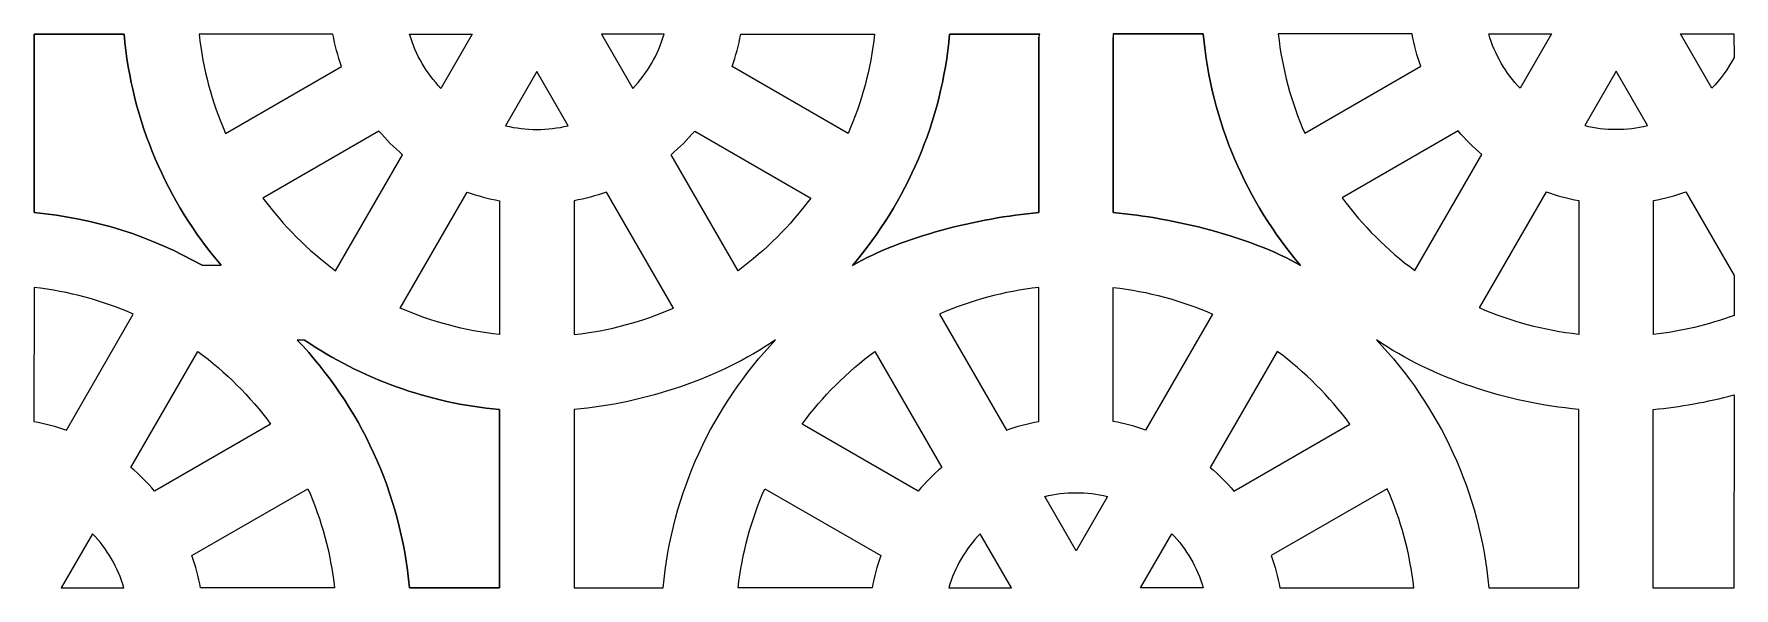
# Model space of a CAD drawing. Header units: centimetres. Extents: x -87 to 87, y -88 to 88.
# Drawn here: x -48.29 to -7.27, y 28.89 to 42.26 of the extents above; entities that cross this region are included whole.
import ezdxf

# ---------------------------------------------------------------- set-up
doc = ezdxf.new("R2010")
doc.units = ezdxf.units.CM
doc.header["$MEASUREMENT"] = 0
doc.layers.add('layer 1', color=7, linetype='Continuous')

msp = doc.modelspace()

# ---------------------------------------------------------------- linework, layer by layer
at = {"layer": 'layer 1', "color": 114}
for points, knots in [([(-44.2325, 36.67477), (-45.44742, 37.36929), (-46.82196, 37.81629), (-48.28733, 37.94705), (-48.28733, 37.94705), (-48.28733, 37.94705), (-48.28733, 42.25708), (-48.28733, 42.25708), (-48.28733, 42.25708), (-48.28733, 42.25708), (-46.11395, 42.25343), (-46.11395, 42.25343), (-46.11395, 42.25343), (-45.92486, 40.13465), (-45.07459, 38.2058), (-43.77101, 36.67476), (-43.77101, 36.67476), (-43.77101, 36.67476), (-44.2325, 36.67477), (-44.2325, 36.67477)], [0, 0, 0, 0, 0.16666667, 0.16666667, 0.16666667, 0.16666667, 0.33333333, 0.33333333, 0.33333333, 0.33333333, 0.5, 0.5, 0.5, 0.5, 0.66666667, 0.66666667, 0.66666667, 0.66666667, 1, 1, 1, 1]), ([(-44.30506, 42.25343), (-44.30506, 42.25343), (-41.07308, 42.25345), (-41.07308, 42.25345), (-41.07308, 42.25345), (-41.0243, 41.98526), (-40.95424, 41.72449), (-40.86451, 41.47304), (-40.86451, 41.47304), (-40.86451, 41.47304), (-43.66393, 39.85678), (-43.66393, 39.85678), (-43.66393, 39.85678), (-43.99248, 40.60398), (-44.21287, 41.40947), (-44.30506, 42.25343)], [0, 0, 0, 0, 0.2, 0.2, 0.2, 0.2, 0.4, 0.4, 0.4, 0.4, 0.6, 0.6, 0.6, 0.6, 1, 1, 1, 1]), ([(-38.46865, 40.9442), (-38.46865, 40.9442), (-37.71276, 42.25343), (-37.71276, 42.25343), (-37.71276, 42.25343), (-37.71276, 42.25343), (-39.22554, 42.25343), (-39.22554, 42.25343), (-39.22554, 42.25343), (-39.08004, 41.75623), (-38.81702, 41.3091), (-38.46865, 40.9442)], [0, 0, 0, 0, 0.25, 0.25, 0.25, 0.25, 0.5, 0.5, 0.5, 0.5, 1, 1, 1, 1]), ([(-34.59502, 42.25345), (-34.59502, 42.25345), (-33.08228, 42.25343), (-33.08228, 42.25343), (-33.08228, 42.25343), (-33.22779, 41.7562), (-33.49079, 41.30909), (-33.83913, 40.94423), (-33.83913, 40.94423), (-33.83913, 40.94423), (-34.59502, 42.25345), (-34.59502, 42.25345)], [0, 0, 0, 0, 0.25, 0.25, 0.25, 0.25, 0.5, 0.5, 0.5, 0.5, 1, 1, 1, 1]), ([(-28.64381, 39.85676), (-28.31526, 40.60395), (-28.09495, 41.40948), (-28.00277, 42.25343), (-28.00277, 42.25343), (-28.00277, 42.25343), (-31.23475, 42.25343), (-31.23475, 42.25343), (-31.23475, 42.25343), (-31.28351, 41.98528), (-31.35368, 41.72456), (-31.4434, 41.47314), (-31.4434, 41.47314), (-31.4434, 41.47314), (-28.64381, 39.85676), (-28.64381, 39.85676)], [0, 0, 0, 0, 0.2, 0.2, 0.2, 0.2, 0.4, 0.4, 0.4, 0.4, 0.6, 0.6, 0.6, 0.6, 1, 1, 1, 1]), ([(-24.04365, 42.1708), (-24.04365, 42.1708), (-24.04363, 37.94731), (-24.04363, 37.94731), (-24.04363, 37.94731), (-25.50994, 37.81646), (-27.32228, 37.36894), (-28.53774, 36.67368), (-28.53774, 36.67368), (-27.23366, 38.2049), (-26.38303, 40.13413), (-26.1939, 42.25342), (-26.1939, 42.25342), (-26.1939, 42.25342), (-24.01582, 42.25343), (-24.01582, 42.25343), (-24.01582, 42.25343), (-24.01582, 42.25343), (-24.04365, 42.1708), (-24.04365, 42.1708)], [0, 0, 0, 0, 0.16666667, 0.16666667, 0.16666667, 0.16666667, 0.33333333, 0.33333333, 0.33333333, 0.33333333, 0.5, 0.5, 0.5, 0.5, 0.66666667, 0.66666667, 0.66666667, 0.66666667, 1, 1, 1, 1]), ([(-22.24703, 42.25733), (-22.24703, 42.25733), (-22.23703, 42.25733), (-22.23703, 42.25733), (-22.23703, 42.25733), (-22.23703, 42.25733), (-20.07309, 42.25733), (-20.07309, 42.25733), (-20.07309, 42.25733), (-19.8838, 40.13625), (-19.03189, 38.20553), (-17.72591, 36.67368), (-17.72591, 36.67368), (-18.94161, 37.36907), (-20.77785, 37.81662), (-22.24445, 37.94738), (-22.24445, 37.94738), (-22.24445, 37.94738), (-22.24365, 42.1708), (-22.24365, 42.1708), (-22.24365, 42.1708), (-22.24365, 42.1708), (-22.24703, 42.25733), (-22.24703, 42.25733)], [0, 0, 0, 0, 0.14285714, 0.14285714, 0.14285714, 0.14285714, 0.28571429, 0.28571429, 0.28571429, 0.28571429, 0.42857143, 0.42857143, 0.42857143, 0.42857143, 0.57142857, 0.57142857, 0.57142857, 0.57142857, 0.71428571, 0.71428571, 0.71428571, 0.71428571, 1, 1, 1, 1]), ([(-18.2642, 42.25733), (-18.2642, 42.25733), (-15.03222, 42.25735), (-15.03222, 42.25735), (-15.03222, 42.25735), (-14.98344, 41.98916), (-14.91338, 41.72839), (-14.82365, 41.47694), (-14.82365, 41.47694), (-14.82365, 41.47694), (-17.62307, 39.86068), (-17.62307, 39.86068), (-17.62307, 39.86068), (-17.95162, 40.60788), (-18.17201, 41.41337), (-18.2642, 42.25733)], [0, 0, 0, 0, 0.2, 0.2, 0.2, 0.2, 0.4, 0.4, 0.4, 0.4, 0.6, 0.6, 0.6, 0.6, 1, 1, 1, 1]), ([(-12.42779, 40.9481), (-12.42779, 40.9481), (-11.6719, 42.25733), (-11.6719, 42.25733), (-11.6719, 42.25733), (-11.6719, 42.25733), (-13.18468, 42.25733), (-13.18468, 42.25733), (-13.18468, 42.25733), (-13.03918, 41.76013), (-12.77616, 41.313), (-12.42779, 40.9481)], [0, 0, 0, 0, 0.25, 0.25, 0.25, 0.25, 0.5, 0.5, 0.5, 0.5, 1, 1, 1, 1]), ([(-7.26689, 41.69347), (-7.26689, 41.69347), (-7.26691, 42.25735), (-7.26691, 42.25735), (-7.26691, 42.25735), (-7.26691, 42.25735), (-8.55416, 42.25735), (-8.55416, 42.25735), (-8.55416, 42.25735), (-8.55416, 42.25735), (-7.79827, 40.94813), (-7.79827, 40.94813), (-7.79827, 40.94813), (-7.58755, 41.16884), (-7.40805, 41.41965), (-7.26689, 41.69347)], [0, 0, 0, 0, 0.2, 0.2, 0.2, 0.2, 0.4, 0.4, 0.4, 0.4, 0.6, 0.6, 0.6, 0.6, 1, 1, 1, 1]), ([(-36.91023, 40.04345), (-36.91023, 40.04345), (-36.1539, 41.35346), (-36.1539, 41.35346), (-36.1539, 41.35346), (-36.1539, 41.35346), (-35.39752, 40.04343), (-35.39752, 40.04343), (-35.39752, 40.04343), (-35.89228, 39.92344), (-36.41547, 39.92349), (-36.91023, 40.04345)], [0, 0, 0, 0, 0.25, 0.25, 0.25, 0.25, 0.5, 0.5, 0.5, 0.5, 1, 1, 1, 1]), ([(-10.86937, 40.04735), (-10.86937, 40.04735), (-10.11304, 41.35736), (-10.11304, 41.35736), (-10.11304, 41.35736), (-10.11304, 41.35736), (-9.35666, 40.04733), (-9.35666, 40.04733), (-9.35666, 40.04733), (-9.85142, 39.92734), (-10.37461, 39.92739), (-10.86937, 40.04735)], [0, 0, 0, 0, 0.25, 0.25, 0.25, 0.25, 0.5, 0.5, 0.5, 0.5, 1, 1, 1, 1]), ([(-41.00864, 36.54483), (-41.67804, 37.03745), (-42.2699, 37.62935), (-42.76253, 38.29875), (-42.76253, 38.29875), (-42.76253, 38.29875), (-39.96328, 39.9149), (-39.96328, 39.9149), (-39.96328, 39.9149), (-39.78863, 39.70968), (-39.59767, 39.51875), (-39.39246, 39.34411), (-39.39246, 39.34411), (-39.39246, 39.34411), (-41.00864, 36.54483), (-41.00864, 36.54483)], [0, 0, 0, 0, 0.2, 0.2, 0.2, 0.2, 0.4, 0.4, 0.4, 0.4, 0.6, 0.6, 0.6, 0.6, 1, 1, 1, 1]), ([(-32.91538, 39.34423), (-32.91538, 39.34423), (-31.29917, 36.54484), (-31.29917, 36.54484), (-31.29917, 36.54484), (-30.62977, 37.03746), (-30.03787, 37.62935), (-29.54525, 38.29875), (-29.54525, 38.29875), (-29.54525, 38.29875), (-32.34461, 39.91501), (-32.34461, 39.91501), (-32.34461, 39.91501), (-32.51924, 39.70981), (-32.71017, 39.51887), (-32.91538, 39.34423)], [0, 0, 0, 0, 0.2, 0.2, 0.2, 0.2, 0.4, 0.4, 0.4, 0.4, 0.6, 0.6, 0.6, 0.6, 1, 1, 1, 1]), ([(-14.96778, 36.54873), (-15.63718, 37.04135), (-16.22904, 37.63325), (-16.72167, 38.30265), (-16.72167, 38.30265), (-16.72167, 38.30265), (-13.92242, 39.9188), (-13.92242, 39.9188), (-13.92242, 39.9188), (-13.74777, 39.71358), (-13.55681, 39.52265), (-13.3516, 39.34801), (-13.3516, 39.34801), (-13.3516, 39.34801), (-14.96778, 36.54873), (-14.96778, 36.54873)], [0, 0, 0, 0, 0.2, 0.2, 0.2, 0.2, 0.4, 0.4, 0.4, 0.4, 0.6, 0.6, 0.6, 0.6, 1, 1, 1, 1]), ([(-37.83427, 38.44296), (-37.83427, 38.44296), (-39.45048, 35.64363), (-39.45048, 35.64363), (-39.45048, 35.64363), (-38.70328, 35.31507), (-37.89788, 35.09464), (-37.05393, 35.00247), (-37.05393, 35.00247), (-37.05393, 35.00247), (-37.05393, 38.23429), (-37.05393, 38.23429), (-37.05393, 38.23429), (-37.3221, 38.28305), (-37.58283, 38.35323), (-37.83427, 38.44296)], [0, 0, 0, 0, 0.2, 0.2, 0.2, 0.2, 0.4, 0.4, 0.4, 0.4, 0.6, 0.6, 0.6, 0.6, 1, 1, 1, 1]), ([(-35.25393, 35.00239), (-35.25393, 35.00239), (-35.25393, 38.2343), (-35.25393, 38.2343), (-35.25393, 38.2343), (-34.98575, 38.28307), (-34.72499, 38.35324), (-34.47354, 38.44298), (-34.47354, 38.44298), (-34.47354, 38.44298), (-32.85719, 35.64339), (-32.85719, 35.64339), (-32.85719, 35.64339), (-33.60441, 35.31483), (-34.40997, 35.09458), (-35.25393, 35.00239)], [0, 0, 0, 0, 0.2, 0.2, 0.2, 0.2, 0.4, 0.4, 0.4, 0.4, 0.6, 0.6, 0.6, 0.6, 1, 1, 1, 1]), ([(-11.79341, 38.44686), (-11.79341, 38.44686), (-13.40962, 35.64753), (-13.40962, 35.64753), (-13.40962, 35.64753), (-12.66242, 35.31897), (-11.85702, 35.09854), (-11.01307, 35.00637), (-11.01307, 35.00637), (-11.01307, 35.00637), (-11.01307, 38.23819), (-11.01307, 38.23819), (-11.01307, 38.23819), (-11.28124, 38.28695), (-11.54197, 38.35713), (-11.79341, 38.44686)], [0, 0, 0, 0, 0.2, 0.2, 0.2, 0.2, 0.4, 0.4, 0.4, 0.4, 0.6, 0.6, 0.6, 0.6, 1, 1, 1, 1]), ([(-7.26689, 35.46502), (-7.26689, 35.46502), (-7.26689, 36.42772), (-7.26689, 36.42772), (-7.26689, 36.42772), (-7.26689, 36.42772), (-8.43268, 38.44688), (-8.43268, 38.44688), (-8.43268, 38.44688), (-8.68413, 38.35714), (-8.94489, 38.28697), (-9.21307, 38.2382), (-9.21307, 38.2382), (-9.21307, 38.2382), (-9.21307, 35.00629), (-9.21307, 35.00629), (-9.21307, 35.00629), (-8.53623, 35.08022), (-7.88406, 35.23653), (-7.26689, 35.46502)], [0, 0, 0, 0, 0.16666667, 0.16666667, 0.16666667, 0.16666667, 0.33333333, 0.33333333, 0.33333333, 0.33333333, 0.5, 0.5, 0.5, 0.5, 0.66666667, 0.66666667, 0.66666667, 0.66666667, 1, 1, 1, 1]), ([(-47.50692, 32.69752), (-47.75838, 32.78725), (-48.01915, 32.85744), (-48.28736, 32.90622), (-48.28736, 32.90622), (-48.28736, 32.90622), (-48.28733, 36.13818), (-48.28733, 36.13818), (-48.28733, 36.13818), (-47.44337, 36.04601), (-46.63795, 35.82541), (-45.89073, 35.49685), (-45.89073, 35.49685), (-45.89073, 35.49685), (-47.50692, 32.69752), (-47.50692, 32.69752)], [0, 0, 0, 0, 0.2, 0.2, 0.2, 0.2, 0.4, 0.4, 0.4, 0.4, 0.6, 0.6, 0.6, 0.6, 1, 1, 1, 1]), ([(-24.82399, 32.69779), (-24.82399, 32.69779), (-26.4402, 35.49712), (-26.4402, 35.49712), (-26.4402, 35.49712), (-25.693, 35.82568), (-24.8876, 36.04611), (-24.04365, 36.13828), (-24.04365, 36.13828), (-24.04365, 36.13828), (-24.04365, 32.90646), (-24.04365, 32.90646), (-24.04365, 32.90646), (-24.31182, 32.8577), (-24.57255, 32.78752), (-24.82399, 32.69779)], [0, 0, 0, 0, 0.2, 0.2, 0.2, 0.2, 0.4, 0.4, 0.4, 0.4, 0.6, 0.6, 0.6, 0.6, 1, 1, 1, 1]), ([(-22.24365, 36.13836), (-22.24365, 36.13836), (-22.24365, 32.90645), (-22.24365, 32.90645), (-22.24365, 32.90645), (-21.97547, 32.85768), (-21.71471, 32.78751), (-21.46326, 32.69777), (-21.46326, 32.69777), (-21.46326, 32.69777), (-19.84691, 35.49736), (-19.84691, 35.49736), (-19.84691, 35.49736), (-20.59413, 35.82592), (-21.39969, 36.04617), (-22.24365, 36.13836)], [0, 0, 0, 0, 0.2, 0.2, 0.2, 0.2, 0.4, 0.4, 0.4, 0.4, 0.6, 0.6, 0.6, 0.6, 1, 1, 1, 1]), ([(-41.75806, 34.8707), (-40.39291, 33.94512), (-38.78695, 33.3481), (-37.05391, 33.19344), (-37.05391, 33.19344), (-37.05391, 33.19344), (-37.05393, 28.88699), (-37.05393, 28.88699), (-37.05393, 28.88699), (-37.05393, 28.88699), (-39.22729, 28.88699), (-39.22729, 28.88699), (-39.22729, 28.88699), (-39.43344, 31.19717), (-40.4256, 33.28155), (-41.93436, 34.87071), (-41.93436, 34.87071), (-41.93436, 34.87071), (-41.75806, 34.8707), (-41.75806, 34.8707)], [0, 0, 0, 0, 0.16666667, 0.16666667, 0.16666667, 0.16666667, 0.33333333, 0.33333333, 0.33333333, 0.33333333, 0.5, 0.5, 0.5, 0.5, 0.66666667, 0.66666667, 0.66666667, 0.66666667, 1, 1, 1, 1]), ([(-35.2503, 28.88732), (-35.2503, 28.88732), (-35.25473, 33.19337), (-35.25473, 33.19337), (-35.25473, 33.19337), (-33.5195, 33.34807), (-31.76029, 33.94627), (-30.39396, 34.87375), (-30.39396, 34.87375), (-31.9042, 33.28426), (-32.89739, 31.19882), (-33.10367, 28.88732), (-33.10367, 28.88732), (-33.10367, 28.88732), (-35.2503, 28.88732), (-35.2503, 28.88732)], [0, 0, 0, 0, 0.2, 0.2, 0.2, 0.2, 0.4, 0.4, 0.4, 0.4, 0.6, 0.6, 0.6, 0.6, 1, 1, 1, 1]), ([(-11.0101, 28.88733), (-11.0101, 28.88733), (-13.18362, 28.88733), (-13.18362, 28.88733), (-13.18362, 28.88733), (-13.38991, 31.19883), (-14.38309, 33.28426), (-15.89332, 34.87374), (-15.89332, 34.87374), (-14.52845, 33.94865), (-12.74555, 33.35195), (-11.01305, 33.19734), (-11.01305, 33.19734), (-11.01305, 33.19734), (-11.0101, 28.88733), (-11.0101, 28.88733)], [0, 0, 0, 0, 0.2, 0.2, 0.2, 0.2, 0.4, 0.4, 0.4, 0.4, 0.6, 0.6, 0.6, 0.6, 1, 1, 1, 1]), ([(-42.57872, 32.84172), (-43.07134, 33.51115), (-43.66336, 34.10264), (-44.33279, 34.5953), (-44.33279, 34.5953), (-44.33279, 34.5953), (-45.94879, 31.79631), (-45.94879, 31.79631), (-45.94879, 31.79631), (-45.74359, 31.62168), (-45.55267, 31.43076), (-45.37803, 31.22555), (-45.37803, 31.22555), (-45.37803, 31.22555), (-42.57872, 32.84172), (-42.57872, 32.84172)], [0, 0, 0, 0, 0.2, 0.2, 0.2, 0.2, 0.4, 0.4, 0.4, 0.4, 0.6, 0.6, 0.6, 0.6, 1, 1, 1, 1]), ([(-27.99836, 34.59592), (-28.66776, 34.1033), (-29.25962, 33.5114), (-29.75225, 32.842), (-29.75225, 32.842), (-29.75225, 32.842), (-26.953, 31.22585), (-26.953, 31.22585), (-26.953, 31.22585), (-26.77835, 31.43107), (-26.58739, 31.622), (-26.38218, 31.79664), (-26.38218, 31.79664), (-26.38218, 31.79664), (-27.99836, 34.59592), (-27.99836, 34.59592)], [0, 0, 0, 0, 0.2, 0.2, 0.2, 0.2, 0.4, 0.4, 0.4, 0.4, 0.6, 0.6, 0.6, 0.6, 1, 1, 1, 1]), ([(-19.9051, 31.79652), (-19.9051, 31.79652), (-18.28889, 34.59591), (-18.28889, 34.59591), (-18.28889, 34.59591), (-17.61949, 34.10329), (-17.02759, 33.5114), (-16.53497, 32.842), (-16.53497, 32.842), (-16.53497, 32.842), (-19.33433, 31.22574), (-19.33433, 31.22574), (-19.33433, 31.22574), (-19.50896, 31.43094), (-19.69989, 31.62188), (-19.9051, 31.79652)], [0, 0, 0, 0, 0.2, 0.2, 0.2, 0.2, 0.4, 0.4, 0.4, 0.4, 0.6, 0.6, 0.6, 0.6, 1, 1, 1, 1]), ([(-7.2669, 28.8867), (-7.2669, 28.8867), (-7.26689, 33.54841), (-7.26689, 33.54841), (-7.26689, 33.54841), (-7.9093, 33.37385), (-8.56816, 33.25483), (-9.21387, 33.19727), (-9.21387, 33.19727), (-9.21387, 33.19727), (-9.21347, 28.8867), (-9.21347, 28.8867), (-9.21347, 28.8867), (-9.21347, 28.8867), (-7.2669, 28.8867), (-7.2669, 28.8867)], [0, 0, 0, 0, 0.2, 0.2, 0.2, 0.2, 0.4, 0.4, 0.4, 0.4, 0.6, 0.6, 0.6, 0.6, 1, 1, 1, 1]), ([(-41.6772, 31.28375), (-41.6772, 31.28375), (-44.47681, 29.66741), (-44.47681, 29.66741), (-44.47681, 29.66741), (-44.38708, 29.41594), (-44.31673, 29.15521), (-44.26796, 28.88699), (-44.26796, 28.88699), (-44.26796, 28.88699), (-41.03617, 28.88699), (-41.03617, 28.88699), (-41.03617, 28.88699), (-41.12834, 29.73097), (-41.34865, 30.53654), (-41.6772, 31.28375)], [0, 0, 0, 0, 0.2, 0.2, 0.2, 0.2, 0.4, 0.4, 0.4, 0.4, 0.6, 0.6, 0.6, 0.6, 1, 1, 1, 1]), ([(-31.29478, 28.88732), (-31.29478, 28.88732), (-28.0628, 28.8873), (-28.0628, 28.8873), (-28.0628, 28.8873), (-28.01402, 29.15549), (-27.94396, 29.41626), (-27.85423, 29.66771), (-27.85423, 29.66771), (-27.85423, 29.66771), (-30.65365, 31.28397), (-30.65365, 31.28397), (-30.65365, 31.28397), (-30.9822, 30.53677), (-31.20259, 29.73128), (-31.29478, 28.88732)], [0, 0, 0, 0, 0.2, 0.2, 0.2, 0.2, 0.4, 0.4, 0.4, 0.4, 0.6, 0.6, 0.6, 0.6, 1, 1, 1, 1]), ([(-23.89995, 31.0973), (-23.89995, 31.0973), (-23.14362, 29.78729), (-23.14362, 29.78729), (-23.14362, 29.78729), (-23.14362, 29.78729), (-22.38724, 31.09732), (-22.38724, 31.09732), (-22.38724, 31.09732), (-22.882, 31.21731), (-23.40519, 31.21726), (-23.89995, 31.0973)], [0, 0, 0, 0, 0.25, 0.25, 0.25, 0.25, 0.5, 0.5, 0.5, 0.5, 1, 1, 1, 1]), ([(-15.63353, 31.28399), (-15.30498, 30.5368), (-15.08467, 29.73127), (-14.99249, 28.88732), (-14.99249, 28.88732), (-14.99249, 28.88732), (-18.22447, 28.88732), (-18.22447, 28.88732), (-18.22447, 28.88732), (-18.27323, 29.15547), (-18.3434, 29.41619), (-18.43312, 29.66761), (-18.43312, 29.66761), (-18.43312, 29.66761), (-15.63353, 31.28399), (-15.63353, 31.28399)], [0, 0, 0, 0, 0.2, 0.2, 0.2, 0.2, 0.4, 0.4, 0.4, 0.4, 0.6, 0.6, 0.6, 0.6, 1, 1, 1, 1]), ([(-47.62847, 28.88699), (-47.62847, 28.88699), (-46.87253, 30.19629), (-46.87253, 30.19629), (-46.87253, 30.19629), (-46.52417, 29.8314), (-46.2612, 29.38425), (-46.1157, 28.88699), (-46.1157, 28.88699), (-46.1157, 28.88699), (-47.62847, 28.88699), (-47.62847, 28.88699)], [0, 0, 0, 0, 0.25, 0.25, 0.25, 0.25, 0.5, 0.5, 0.5, 0.5, 1, 1, 1, 1]), ([(-25.45837, 30.19655), (-25.45837, 30.19655), (-24.70248, 28.88732), (-24.70248, 28.88732), (-24.70248, 28.88732), (-24.70248, 28.88732), (-26.21526, 28.88732), (-26.21526, 28.88732), (-26.21526, 28.88732), (-26.06976, 29.38452), (-25.80674, 29.83165), (-25.45837, 30.19655)], [0, 0, 0, 0, 0.25, 0.25, 0.25, 0.25, 0.5, 0.5, 0.5, 0.5, 1, 1, 1, 1]), ([(-21.58474, 28.8873), (-21.58474, 28.8873), (-20.072, 28.88732), (-20.072, 28.88732), (-20.072, 28.88732), (-20.21751, 29.38455), (-20.48051, 29.83166), (-20.82885, 30.19652), (-20.82885, 30.19652), (-20.82885, 30.19652), (-21.58474, 28.8873), (-21.58474, 28.8873)], [0, 0, 0, 0, 0.25, 0.25, 0.25, 0.25, 0.5, 0.5, 0.5, 0.5, 1, 1, 1, 1])]:
    msp.add_open_spline(points, degree=3, knots=knots, dxfattribs=at)
at = {"layer": 'layer 1', "color": 250, "lineweight": 9}
for points, knots in [([(-44.2325, 36.67477), (-45.44742, 37.36929), (-46.82196, 37.81629), (-48.28733, 37.94705), (-48.28733, 37.94705), (-48.28733, 37.94705), (-48.28733, 42.25708), (-48.28733, 42.25708), (-48.28733, 42.25708), (-48.28733, 42.25708), (-46.11395, 42.25343), (-46.11395, 42.25343), (-46.11395, 42.25343), (-45.92486, 40.13465), (-45.07459, 38.2058), (-43.77101, 36.67476)], [0, 0, 0, 0, 0.2, 0.2, 0.2, 0.2, 0.4, 0.4, 0.4, 0.4, 0.6, 0.6, 0.6, 0.6, 1, 1, 1, 1]), ([(-44.30506, 42.25343), (-44.30506, 42.25343), (-41.07308, 42.25345), (-41.07308, 42.25345), (-41.07308, 42.25345), (-41.0243, 41.98526), (-40.95424, 41.72449), (-40.86451, 41.47304), (-40.86451, 41.47304), (-40.86451, 41.47304), (-43.66393, 39.85678), (-43.66393, 39.85678), (-43.66393, 39.85678), (-43.99248, 40.60398), (-44.21287, 41.40947), (-44.30506, 42.25343)], [0, 0, 0, 0, 0.2, 0.2, 0.2, 0.2, 0.4, 0.4, 0.4, 0.4, 0.6, 0.6, 0.6, 0.6, 1, 1, 1, 1]), ([(-38.46865, 40.9442), (-38.46865, 40.9442), (-37.71276, 42.25343), (-37.71276, 42.25343), (-37.71276, 42.25343), (-37.71276, 42.25343), (-39.22554, 42.25343), (-39.22554, 42.25343), (-39.22554, 42.25343), (-39.08004, 41.75623), (-38.81702, 41.3091), (-38.46865, 40.9442)], [0, 0, 0, 0, 0.25, 0.25, 0.25, 0.25, 0.5, 0.5, 0.5, 0.5, 1, 1, 1, 1]), ([(-34.59502, 42.25345), (-34.59502, 42.25345), (-33.08228, 42.25343), (-33.08228, 42.25343), (-33.08228, 42.25343), (-33.22779, 41.7562), (-33.49079, 41.30909), (-33.83913, 40.94423), (-33.83913, 40.94423), (-33.83913, 40.94423), (-34.59502, 42.25345), (-34.59502, 42.25345)], [0, 0, 0, 0, 0.25, 0.25, 0.25, 0.25, 0.5, 0.5, 0.5, 0.5, 1, 1, 1, 1]), ([(-28.64381, 39.85676), (-28.31526, 40.60395), (-28.09495, 41.40948), (-28.00277, 42.25343), (-28.00277, 42.25343), (-28.00277, 42.25343), (-31.23475, 42.25343), (-31.23475, 42.25343), (-31.23475, 42.25343), (-31.28351, 41.98528), (-31.35368, 41.72456), (-31.4434, 41.47314), (-31.4434, 41.47314), (-31.4434, 41.47314), (-28.64381, 39.85676), (-28.64381, 39.85676)], [0, 0, 0, 0, 0.2, 0.2, 0.2, 0.2, 0.4, 0.4, 0.4, 0.4, 0.6, 0.6, 0.6, 0.6, 1, 1, 1, 1]), ([(-24.04365, 42.1708), (-24.04365, 42.1708), (-24.04363, 37.94731), (-24.04363, 37.94731), (-24.04363, 37.94731), (-25.50994, 37.81646), (-27.32228, 37.36894), (-28.53774, 36.67368), (-28.53774, 36.67368), (-27.23366, 38.2049), (-26.38303, 40.13413), (-26.1939, 42.25342), (-26.1939, 42.25342), (-26.1939, 42.25342), (-24.01582, 42.25343), (-24.01582, 42.25343)], [0, 0, 0, 0, 0.2, 0.2, 0.2, 0.2, 0.4, 0.4, 0.4, 0.4, 0.6, 0.6, 0.6, 0.6, 1, 1, 1, 1]), ([(-22.24703, 42.25733), (-22.24703, 42.25733), (-22.23703, 42.25733), (-22.23703, 42.25733), (-22.23703, 42.25733), (-22.23703, 42.25733), (-20.07309, 42.25733), (-20.07309, 42.25733), (-20.07309, 42.25733), (-19.8838, 40.13625), (-19.03189, 38.20553), (-17.72591, 36.67368), (-17.72591, 36.67368), (-18.94161, 37.36907), (-20.77785, 37.81662), (-22.24445, 37.94738), (-22.24445, 37.94738), (-22.24445, 37.94738), (-22.24365, 42.1708), (-22.24365, 42.1708)], [0, 0, 0, 0, 0.16666667, 0.16666667, 0.16666667, 0.16666667, 0.33333333, 0.33333333, 0.33333333, 0.33333333, 0.5, 0.5, 0.5, 0.5, 0.66666667, 0.66666667, 0.66666667, 0.66666667, 1, 1, 1, 1]), ([(-18.2642, 42.25733), (-18.2642, 42.25733), (-15.03222, 42.25735), (-15.03222, 42.25735), (-15.03222, 42.25735), (-14.98344, 41.98916), (-14.91338, 41.72839), (-14.82365, 41.47694), (-14.82365, 41.47694), (-14.82365, 41.47694), (-17.62307, 39.86068), (-17.62307, 39.86068), (-17.62307, 39.86068), (-17.95162, 40.60788), (-18.17201, 41.41337), (-18.2642, 42.25733)], [0, 0, 0, 0, 0.2, 0.2, 0.2, 0.2, 0.4, 0.4, 0.4, 0.4, 0.6, 0.6, 0.6, 0.6, 1, 1, 1, 1]), ([(-12.42779, 40.9481), (-12.42779, 40.9481), (-11.6719, 42.25733), (-11.6719, 42.25733), (-11.6719, 42.25733), (-11.6719, 42.25733), (-13.18468, 42.25733), (-13.18468, 42.25733), (-13.18468, 42.25733), (-13.03918, 41.76013), (-12.77616, 41.313), (-12.42779, 40.9481)], [0, 0, 0, 0, 0.25, 0.25, 0.25, 0.25, 0.5, 0.5, 0.5, 0.5, 1, 1, 1, 1]), ([(-7.26689, 41.69347), (-7.26689, 41.69347), (-7.26691, 42.25735), (-7.26691, 42.25735), (-7.26691, 42.25735), (-7.26691, 42.25735), (-8.55416, 42.25735), (-8.55416, 42.25735), (-8.55416, 42.25735), (-8.55416, 42.25735), (-7.79827, 40.94813), (-7.79827, 40.94813), (-7.79827, 40.94813), (-7.58755, 41.16884), (-7.40805, 41.41965), (-7.26689, 41.69347)], [0, 0, 0, 0, 0.2, 0.2, 0.2, 0.2, 0.4, 0.4, 0.4, 0.4, 0.6, 0.6, 0.6, 0.6, 1, 1, 1, 1]), ([(-36.91023, 40.04345), (-36.91023, 40.04345), (-36.1539, 41.35346), (-36.1539, 41.35346), (-36.1539, 41.35346), (-36.1539, 41.35346), (-35.39752, 40.04343), (-35.39752, 40.04343), (-35.39752, 40.04343), (-35.89228, 39.92344), (-36.41547, 39.92349), (-36.91023, 40.04345)], [0, 0, 0, 0, 0.25, 0.25, 0.25, 0.25, 0.5, 0.5, 0.5, 0.5, 1, 1, 1, 1]), ([(-10.86937, 40.04735), (-10.86937, 40.04735), (-10.11304, 41.35736), (-10.11304, 41.35736), (-10.11304, 41.35736), (-10.11304, 41.35736), (-9.35666, 40.04733), (-9.35666, 40.04733), (-9.35666, 40.04733), (-9.85142, 39.92734), (-10.37461, 39.92739), (-10.86937, 40.04735)], [0, 0, 0, 0, 0.25, 0.25, 0.25, 0.25, 0.5, 0.5, 0.5, 0.5, 1, 1, 1, 1]), ([(-41.00864, 36.54483), (-41.67804, 37.03745), (-42.2699, 37.62935), (-42.76253, 38.29875), (-42.76253, 38.29875), (-42.76253, 38.29875), (-39.96328, 39.9149), (-39.96328, 39.9149), (-39.96328, 39.9149), (-39.78863, 39.70968), (-39.59767, 39.51875), (-39.39246, 39.34411), (-39.39246, 39.34411), (-39.39246, 39.34411), (-41.00864, 36.54483), (-41.00864, 36.54483)], [0, 0, 0, 0, 0.2, 0.2, 0.2, 0.2, 0.4, 0.4, 0.4, 0.4, 0.6, 0.6, 0.6, 0.6, 1, 1, 1, 1]), ([(-32.91538, 39.34423), (-32.91538, 39.34423), (-31.29917, 36.54484), (-31.29917, 36.54484), (-31.29917, 36.54484), (-30.62977, 37.03746), (-30.03787, 37.62935), (-29.54525, 38.29875), (-29.54525, 38.29875), (-29.54525, 38.29875), (-32.34461, 39.91501), (-32.34461, 39.91501), (-32.34461, 39.91501), (-32.51924, 39.70981), (-32.71017, 39.51887), (-32.91538, 39.34423)], [0, 0, 0, 0, 0.2, 0.2, 0.2, 0.2, 0.4, 0.4, 0.4, 0.4, 0.6, 0.6, 0.6, 0.6, 1, 1, 1, 1]), ([(-14.96778, 36.54873), (-15.63718, 37.04135), (-16.22904, 37.63325), (-16.72167, 38.30265), (-16.72167, 38.30265), (-16.72167, 38.30265), (-13.92242, 39.9188), (-13.92242, 39.9188), (-13.92242, 39.9188), (-13.74777, 39.71358), (-13.55681, 39.52265), (-13.3516, 39.34801), (-13.3516, 39.34801), (-13.3516, 39.34801), (-14.96778, 36.54873), (-14.96778, 36.54873)], [0, 0, 0, 0, 0.2, 0.2, 0.2, 0.2, 0.4, 0.4, 0.4, 0.4, 0.6, 0.6, 0.6, 0.6, 1, 1, 1, 1]), ([(-37.83427, 38.44296), (-37.83427, 38.44296), (-39.45048, 35.64363), (-39.45048, 35.64363), (-39.45048, 35.64363), (-38.70328, 35.31507), (-37.89788, 35.09464), (-37.05393, 35.00247), (-37.05393, 35.00247), (-37.05393, 35.00247), (-37.05393, 38.23429), (-37.05393, 38.23429), (-37.05393, 38.23429), (-37.3221, 38.28305), (-37.58283, 38.35323), (-37.83427, 38.44296)], [0, 0, 0, 0, 0.2, 0.2, 0.2, 0.2, 0.4, 0.4, 0.4, 0.4, 0.6, 0.6, 0.6, 0.6, 1, 1, 1, 1]), ([(-35.25393, 35.00239), (-35.25393, 35.00239), (-35.25393, 38.2343), (-35.25393, 38.2343), (-35.25393, 38.2343), (-34.98575, 38.28307), (-34.72499, 38.35324), (-34.47354, 38.44298), (-34.47354, 38.44298), (-34.47354, 38.44298), (-32.85719, 35.64339), (-32.85719, 35.64339), (-32.85719, 35.64339), (-33.60441, 35.31483), (-34.40997, 35.09458), (-35.25393, 35.00239)], [0, 0, 0, 0, 0.2, 0.2, 0.2, 0.2, 0.4, 0.4, 0.4, 0.4, 0.6, 0.6, 0.6, 0.6, 1, 1, 1, 1]), ([(-11.79341, 38.44686), (-11.79341, 38.44686), (-13.40962, 35.64753), (-13.40962, 35.64753), (-13.40962, 35.64753), (-12.66242, 35.31897), (-11.85702, 35.09854), (-11.01307, 35.00637), (-11.01307, 35.00637), (-11.01307, 35.00637), (-11.01307, 38.23819), (-11.01307, 38.23819), (-11.01307, 38.23819), (-11.28124, 38.28695), (-11.54197, 38.35713), (-11.79341, 38.44686)], [0, 0, 0, 0, 0.2, 0.2, 0.2, 0.2, 0.4, 0.4, 0.4, 0.4, 0.6, 0.6, 0.6, 0.6, 1, 1, 1, 1]), ([(-7.26689, 35.46502), (-7.26689, 35.46502), (-7.26689, 36.42772), (-7.26689, 36.42772), (-7.26689, 36.42772), (-7.26689, 36.42772), (-8.43268, 38.44688), (-8.43268, 38.44688), (-8.43268, 38.44688), (-8.68413, 38.35714), (-8.94489, 38.28697), (-9.21307, 38.2382), (-9.21307, 38.2382), (-9.21307, 38.2382), (-9.21307, 35.00629), (-9.21307, 35.00629), (-9.21307, 35.00629), (-8.53623, 35.08022), (-7.88406, 35.23653), (-7.26689, 35.46502)], [0, 0, 0, 0, 0.16666667, 0.16666667, 0.16666667, 0.16666667, 0.33333333, 0.33333333, 0.33333333, 0.33333333, 0.5, 0.5, 0.5, 0.5, 0.66666667, 0.66666667, 0.66666667, 0.66666667, 1, 1, 1, 1]), ([(-47.50692, 32.69752), (-47.75838, 32.78725), (-48.01915, 32.85744), (-48.28736, 32.90622), (-48.28736, 32.90622), (-48.28736, 32.90622), (-48.28733, 36.13818), (-48.28733, 36.13818), (-48.28733, 36.13818), (-47.44337, 36.04601), (-46.63795, 35.82541), (-45.89073, 35.49685), (-45.89073, 35.49685), (-45.89073, 35.49685), (-47.50692, 32.69752), (-47.50692, 32.69752)], [0, 0, 0, 0, 0.2, 0.2, 0.2, 0.2, 0.4, 0.4, 0.4, 0.4, 0.6, 0.6, 0.6, 0.6, 1, 1, 1, 1]), ([(-24.82399, 32.69779), (-24.82399, 32.69779), (-26.4402, 35.49712), (-26.4402, 35.49712), (-26.4402, 35.49712), (-25.693, 35.82568), (-24.8876, 36.04611), (-24.04365, 36.13828), (-24.04365, 36.13828), (-24.04365, 36.13828), (-24.04365, 32.90646), (-24.04365, 32.90646), (-24.04365, 32.90646), (-24.31182, 32.8577), (-24.57255, 32.78752), (-24.82399, 32.69779)], [0, 0, 0, 0, 0.2, 0.2, 0.2, 0.2, 0.4, 0.4, 0.4, 0.4, 0.6, 0.6, 0.6, 0.6, 1, 1, 1, 1]), ([(-22.24365, 36.13836), (-22.24365, 36.13836), (-22.24365, 32.90645), (-22.24365, 32.90645), (-22.24365, 32.90645), (-21.97547, 32.85768), (-21.71471, 32.78751), (-21.46326, 32.69777), (-21.46326, 32.69777), (-21.46326, 32.69777), (-19.84691, 35.49736), (-19.84691, 35.49736), (-19.84691, 35.49736), (-20.59413, 35.82592), (-21.39969, 36.04617), (-22.24365, 36.13836)], [0, 0, 0, 0, 0.2, 0.2, 0.2, 0.2, 0.4, 0.4, 0.4, 0.4, 0.6, 0.6, 0.6, 0.6, 1, 1, 1, 1]), ([(-41.75806, 34.8707), (-40.39291, 33.94512), (-38.78695, 33.3481), (-37.05391, 33.19344), (-37.05391, 33.19344), (-37.05391, 33.19344), (-37.05393, 28.88699), (-37.05393, 28.88699), (-37.05393, 28.88699), (-37.05393, 28.88699), (-39.22729, 28.88699), (-39.22729, 28.88699), (-39.22729, 28.88699), (-39.43344, 31.19717), (-40.4256, 33.28155), (-41.93436, 34.87071)], [0, 0, 0, 0, 0.2, 0.2, 0.2, 0.2, 0.4, 0.4, 0.4, 0.4, 0.6, 0.6, 0.6, 0.6, 1, 1, 1, 1]), ([(-35.2503, 28.88732), (-35.2503, 28.88732), (-35.25473, 33.19337), (-35.25473, 33.19337), (-35.25473, 33.19337), (-33.5195, 33.34807), (-31.76029, 33.94627), (-30.39396, 34.87375), (-30.39396, 34.87375), (-31.9042, 33.28426), (-32.89739, 31.19882), (-33.10367, 28.88732), (-33.10367, 28.88732), (-33.10367, 28.88732), (-35.2503, 28.88732), (-35.2503, 28.88732)], [0, 0, 0, 0, 0.2, 0.2, 0.2, 0.2, 0.4, 0.4, 0.4, 0.4, 0.6, 0.6, 0.6, 0.6, 1, 1, 1, 1]), ([(-11.0101, 28.88733), (-11.0101, 28.88733), (-13.18362, 28.88733), (-13.18362, 28.88733), (-13.18362, 28.88733), (-13.38991, 31.19883), (-14.38309, 33.28426), (-15.89332, 34.87374), (-15.89332, 34.87374), (-14.52845, 33.94865), (-12.74555, 33.35195), (-11.01305, 33.19734), (-11.01305, 33.19734), (-11.01305, 33.19734), (-11.0101, 28.88733), (-11.0101, 28.88733)], [0, 0, 0, 0, 0.2, 0.2, 0.2, 0.2, 0.4, 0.4, 0.4, 0.4, 0.6, 0.6, 0.6, 0.6, 1, 1, 1, 1]), ([(-42.57872, 32.84172), (-43.07134, 33.51115), (-43.66336, 34.10264), (-44.33279, 34.5953), (-44.33279, 34.5953), (-44.33279, 34.5953), (-45.94879, 31.79631), (-45.94879, 31.79631), (-45.94879, 31.79631), (-45.74359, 31.62168), (-45.55267, 31.43076), (-45.37803, 31.22555), (-45.37803, 31.22555), (-45.37803, 31.22555), (-42.57872, 32.84172), (-42.57872, 32.84172)], [0, 0, 0, 0, 0.2, 0.2, 0.2, 0.2, 0.4, 0.4, 0.4, 0.4, 0.6, 0.6, 0.6, 0.6, 1, 1, 1, 1]), ([(-27.99836, 34.59592), (-28.66776, 34.1033), (-29.25962, 33.5114), (-29.75225, 32.842), (-29.75225, 32.842), (-29.75225, 32.842), (-26.953, 31.22585), (-26.953, 31.22585), (-26.953, 31.22585), (-26.77835, 31.43107), (-26.58739, 31.622), (-26.38218, 31.79664), (-26.38218, 31.79664), (-26.38218, 31.79664), (-27.99836, 34.59592), (-27.99836, 34.59592)], [0, 0, 0, 0, 0.2, 0.2, 0.2, 0.2, 0.4, 0.4, 0.4, 0.4, 0.6, 0.6, 0.6, 0.6, 1, 1, 1, 1]), ([(-19.9051, 31.79652), (-19.9051, 31.79652), (-18.28889, 34.59591), (-18.28889, 34.59591), (-18.28889, 34.59591), (-17.61949, 34.10329), (-17.02759, 33.5114), (-16.53497, 32.842), (-16.53497, 32.842), (-16.53497, 32.842), (-19.33433, 31.22574), (-19.33433, 31.22574), (-19.33433, 31.22574), (-19.50896, 31.43094), (-19.69989, 31.62188), (-19.9051, 31.79652)], [0, 0, 0, 0, 0.2, 0.2, 0.2, 0.2, 0.4, 0.4, 0.4, 0.4, 0.6, 0.6, 0.6, 0.6, 1, 1, 1, 1]), ([(-7.2669, 28.8867), (-7.2669, 28.8867), (-7.26689, 33.54841), (-7.26689, 33.54841), (-7.26689, 33.54841), (-7.9093, 33.37385), (-8.56816, 33.25483), (-9.21387, 33.19727), (-9.21387, 33.19727), (-9.21387, 33.19727), (-9.21347, 28.8867), (-9.21347, 28.8867), (-9.21347, 28.8867), (-9.21347, 28.8867), (-7.2669, 28.8867), (-7.2669, 28.8867)], [0, 0, 0, 0, 0.2, 0.2, 0.2, 0.2, 0.4, 0.4, 0.4, 0.4, 0.6, 0.6, 0.6, 0.6, 1, 1, 1, 1]), ([(-41.6772, 31.28375), (-41.6772, 31.28375), (-44.47681, 29.66741), (-44.47681, 29.66741), (-44.47681, 29.66741), (-44.38708, 29.41594), (-44.31673, 29.15521), (-44.26796, 28.88699), (-44.26796, 28.88699), (-44.26796, 28.88699), (-41.03617, 28.88699), (-41.03617, 28.88699), (-41.03617, 28.88699), (-41.12834, 29.73097), (-41.34865, 30.53654), (-41.6772, 31.28375)], [0, 0, 0, 0, 0.2, 0.2, 0.2, 0.2, 0.4, 0.4, 0.4, 0.4, 0.6, 0.6, 0.6, 0.6, 1, 1, 1, 1]), ([(-31.29478, 28.88732), (-31.29478, 28.88732), (-28.0628, 28.8873), (-28.0628, 28.8873), (-28.0628, 28.8873), (-28.01402, 29.15549), (-27.94396, 29.41626), (-27.85423, 29.66771), (-27.85423, 29.66771), (-27.85423, 29.66771), (-30.65365, 31.28397), (-30.65365, 31.28397), (-30.65365, 31.28397), (-30.9822, 30.53677), (-31.20259, 29.73128), (-31.29478, 28.88732)], [0, 0, 0, 0, 0.2, 0.2, 0.2, 0.2, 0.4, 0.4, 0.4, 0.4, 0.6, 0.6, 0.6, 0.6, 1, 1, 1, 1]), ([(-23.89995, 31.0973), (-23.89995, 31.0973), (-23.14362, 29.78729), (-23.14362, 29.78729), (-23.14362, 29.78729), (-23.14362, 29.78729), (-22.38724, 31.09732), (-22.38724, 31.09732), (-22.38724, 31.09732), (-22.882, 31.21731), (-23.40519, 31.21726), (-23.89995, 31.0973)], [0, 0, 0, 0, 0.25, 0.25, 0.25, 0.25, 0.5, 0.5, 0.5, 0.5, 1, 1, 1, 1]), ([(-15.63353, 31.28399), (-15.30498, 30.5368), (-15.08467, 29.73127), (-14.99249, 28.88732), (-14.99249, 28.88732), (-14.99249, 28.88732), (-18.22447, 28.88732), (-18.22447, 28.88732), (-18.22447, 28.88732), (-18.27323, 29.15547), (-18.3434, 29.41619), (-18.43312, 29.66761), (-18.43312, 29.66761), (-18.43312, 29.66761), (-15.63353, 31.28399), (-15.63353, 31.28399)], [0, 0, 0, 0, 0.2, 0.2, 0.2, 0.2, 0.4, 0.4, 0.4, 0.4, 0.6, 0.6, 0.6, 0.6, 1, 1, 1, 1]), ([(-47.62847, 28.88699), (-47.62847, 28.88699), (-46.87253, 30.19629), (-46.87253, 30.19629), (-46.87253, 30.19629), (-46.52417, 29.8314), (-46.2612, 29.38425), (-46.1157, 28.88699), (-46.1157, 28.88699), (-46.1157, 28.88699), (-47.62847, 28.88699), (-47.62847, 28.88699)], [0, 0, 0, 0, 0.25, 0.25, 0.25, 0.25, 0.5, 0.5, 0.5, 0.5, 1, 1, 1, 1]), ([(-25.45837, 30.19655), (-25.45837, 30.19655), (-24.70248, 28.88732), (-24.70248, 28.88732), (-24.70248, 28.88732), (-24.70248, 28.88732), (-26.21526, 28.88732), (-26.21526, 28.88732), (-26.21526, 28.88732), (-26.06976, 29.38452), (-25.80674, 29.83165), (-25.45837, 30.19655)], [0, 0, 0, 0, 0.25, 0.25, 0.25, 0.25, 0.5, 0.5, 0.5, 0.5, 1, 1, 1, 1]), ([(-21.58474, 28.8873), (-21.58474, 28.8873), (-20.072, 28.88732), (-20.072, 28.88732), (-20.072, 28.88732), (-20.21751, 29.38455), (-20.48051, 29.83166), (-20.82885, 30.19652), (-20.82885, 30.19652), (-20.82885, 30.19652), (-21.58474, 28.8873), (-21.58474, 28.8873)], [0, 0, 0, 0, 0.25, 0.25, 0.25, 0.25, 0.5, 0.5, 0.5, 0.5, 1, 1, 1, 1])]:
    msp.add_open_spline(points, degree=3, knots=knots, dxfattribs=at)

doc.saveas('drawing.dxf')
